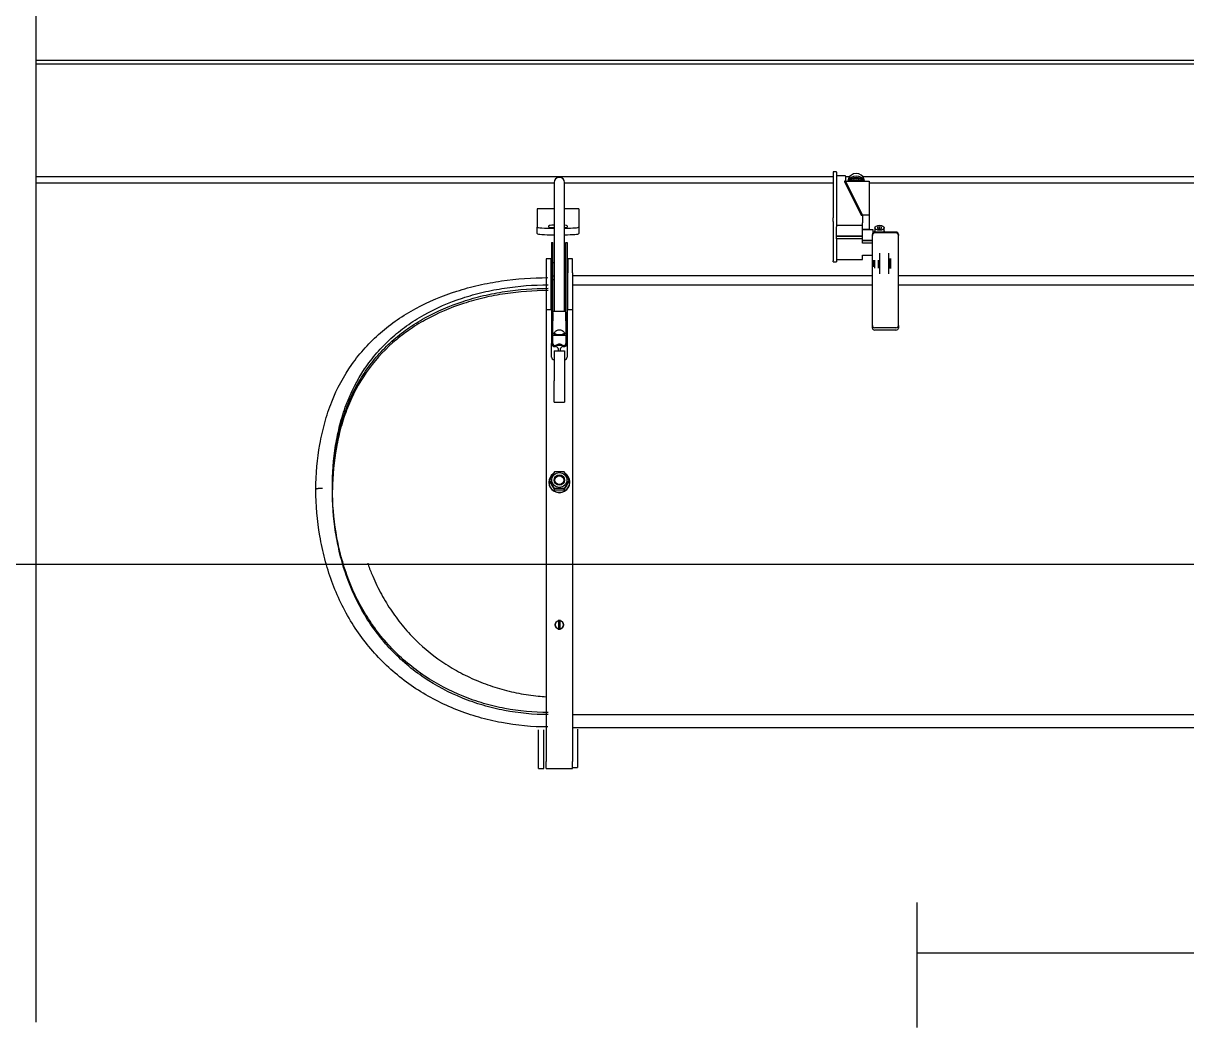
# Model space of a CAD drawing. Extents: x -681219 to -550379, y -242630 to -158199.
# Drawn here: x -623941 to -622785, y -173424 to -172429 of the extents above; entities that cross this region are included whole.
import ezdxf
from ezdxf.lldxf.tags import DXFTag

# ---------------------------------------------------------------- set-up
doc = ezdxf.new("R2010")
doc.units = 0
doc.header["$LTSCALE"] = 1000
doc.layers.get('0').update_dxf_attribs({"linetype": 'CONTINUOUS'})
for name, color, linetype in [('$TD_AUDIT_GENERATED_(27B4)', 7, 'CONTINUOUS'), ('$TD_AUDIT_GENERATED_(27CE)', 7, 'CONTINUOUS'), ('$TD_AUDIT_GENERATED_(3AA)', 7, 'CONTINUOUS'), ('$TD_AUDIT_GENERATED_(3CE)', 7, 'CONTINUOUS'), ('$TD_AUDIT_GENERATED_(439)', 7, 'CONTINUOUS'), ('$TD_AUDIT_GENERATED_(960)', 7, 'CONTINUOUS'), ('8_GB93', 7, 'CONTINUOUS'), ('8_GB97.1', 7, 'CONTINUOUS'), ('EA-451', 7, 'CONTINUOUS'), ('M8_GB6170', 7, 'CONTINUOUS'), ('M8×30_GB73', 7, 'CONTINUOUS'), ('M8×40\u3000GB902.1_A', 7, 'CONTINUOUS'), ('SPTZ00211507A', 7, 'CONTINUOUS'), ('SPTZ011001802', 7, 'CONTINUOUS'), ('SPTZ011001812', 7, 'CONTINUOUS'), ('SPTZ011001872', 7, 'CONTINUOUS'), ('SPTZ45_020101', 7, 'CONTINUOUS'), ('XCE-118', 7, 'CONTINUOUS')]:
    doc.layers.add(name, color=color, linetype=linetype)
tags = doc.linetypes.add('CENTER2', pattern=[28.575, 19.05, -3.175, 3.175, -3.175]).pattern_tags.tags
tags[10:11] = [DXFTag(74, 4), DXFTag(75, 0), DXFTag(340, '0'), DXFTag(46, 0.0), DXFTag(50, 0.0), DXFTag(44, 0.0), DXFTag(45, 0.0)]
tags[8:9] = [DXFTag(74, 4), DXFTag(75, 0), DXFTag(340, '0'), DXFTag(46, 0.0), DXFTag(50, 0.0), DXFTag(44, 0.0), DXFTag(45, 0.0)]
tags[6:7] = [DXFTag(74, 4), DXFTag(75, 0), DXFTag(340, '0'), DXFTag(46, 0.0), DXFTag(50, 0.0), DXFTag(44, 0.0), DXFTag(45, 0.0)]
tags[4:5] = [DXFTag(74, 4), DXFTag(75, 0), DXFTag(340, '0'), DXFTag(46, 0.0), DXFTag(50, 0.0), DXFTag(44, 0.0), DXFTag(45, 0.0)]

msp = doc.modelspace()

# ---------------------------------------------------------------- linework, layer by layer
at = {"layer": '$TD_AUDIT_GENERATED_(27B4)', "color": 7, "linetype": 'Continuous'}
for p, q in [((-623097.7305, -172680.2581), (-623395.8105, -172680.2581)), ((-622773.7305, -172680.2581), (-623071.8105, -172680.2581)), ((-623395.8105, -172689.3306), (-623097.7305, -172689.3306)), ((-623071.8105, -172689.3306), (-622773.7305, -172689.3306)), ((-623634.281, -172891.8458), (-623634.281, -172891.2102)), ((-623395.8105, -173116.2493), (-622773.7305, -173116.2493)), ((-623395.8105, -173129.1056), (-622773.7305, -173129.1056))]:
    msp.add_line(p, q, dxfattribs=at)
msp.add_ellipse((-623419.7931, -172891.6081), major_axis=(-214.4879, 0), ratio=0.302746426, start_param=0, end_param=0.01176394, dxfattribs=at)
for points, knots in [([(-623650.7176, -172892.6623), (-623650.5369, -172877.289), (-623649.2704, -172862.3221), (-623645.4336, -172840.4913), (-623643.8307, -172833.3179), (-623640.8851, -172822.7174), (-623639.8093, -172819.2008), (-623637.4932, -172812.2994), (-623636.2518, -172808.9081), (-623629.6236, -172792.2432), (-623622.9825, -172779.839), (-623610.8359, -172762.5619), (-623606.39, -172756.9954), (-623596.9351, -172746.5385), (-623591.9178, -172741.6267), (-623581.3097, -172732.3893), (-623575.719, -172728.0638), (-623563.9555, -172719.9688), (-623557.745, -172716.1806), (-623538.5555, -172705.807), (-623525.0203, -172700.1708), (-623503.6243, -172693.3819), (-623496.2716, -172691.3914), (-623481.3712, -172688.0035), (-623473.8563, -172686.6098), (-623451.1226, -172683.2711), (-623435.717, -172682.1561), (-623420.0522, -172682.1561)], [0, 0, 0, 0, 0.125, 0.125, 0.1875, 0.1875, 0.21875, 0.21875, 0.25, 0.25, 0.375, 0.375, 0.4375, 0.4375, 0.5, 0.5, 0.5625, 0.5625, 0.625, 0.625, 0.75, 0.75, 0.8125, 0.8125, 0.875, 0.875, 1, 1, 1, 1]), ([(-623634.281, -172891.2102), (-623634.281, -172876.7041), (-623633.2681, -172862.5454), (-623629.9431, -172841.842), (-623628.5326, -172835.0303), (-623625.0383, -172821.5911), (-623622.9491, -172814.9673), (-623615.758, -172795.8656), (-623609.7009, -172783.9826), (-623598.5479, -172767.3897), (-623594.4535, -172762.032), (-623585.696, -172751.9266), (-623581.0401, -172747.176), (-623571.1807, -172738.2352), (-623565.9772, -172734.0451), (-623555.0153, -172726.1974), (-623549.2232, -172722.5217), (-623531.2426, -172712.4162), (-623518.5452, -172706.9231), (-623498.4593, -172700.3028), (-623491.5613, -172698.3623), (-623477.5335, -172695.0488), (-623470.458, -172693.6858), (-623449.0525, -172690.421), (-623434.5454, -172689.3306), (-623419.793, -172689.3306)], [0, 0, 0, 0, 0.125, 0.125, 0.1875, 0.1875, 0.25, 0.25, 0.375, 0.375, 0.4375, 0.4375, 0.5, 0.5, 0.5625, 0.5625, 0.625, 0.625, 0.75, 0.75, 0.8125, 0.8125, 0.875, 0.875, 1, 1, 1, 1]), ([(-623634.2661, -172892.3719), (-623634.1965, -172885.2557), (-623633.881, -172878.1583), (-623632.6844, -172863.9995), (-623631.8049, -172856.9938), (-623628.3009, -172836.4824), (-623624.8084, -172823.3642), (-623617.5634, -172804.5351), (-623614.8101, -172798.3959), (-623608.5721, -172786.4287), (-623605.1343, -172780.6899), (-623597.6046, -172769.684), (-623593.49, -172764.3932), (-623584.7164, -172754.4249), (-623580.0589, -172749.7406), (-623570.2097, -172740.9279), (-623565.018, -172736.7996), (-623554.094, -172729.0704), (-623548.3344, -172725.4549), (-623530.4038, -172715.4829), (-623517.7697, -172710.0741), (-623497.8302, -172703.5628), (-623491.0177, -172701.6622), (-623477.0506, -172698.391), (-623470.0115, -172697.0474), (-623448.7481, -172693.8343), (-623434.3726, -172692.7687), (-623419.793, -172692.7687)], [0, 0, 0, 0, 0.0625, 0.0625, 0.125, 0.125, 0.25, 0.25, 0.3125, 0.3125, 0.375, 0.375, 0.4375, 0.4375, 0.5, 0.5, 0.5625, 0.5625, 0.625, 0.625, 0.75, 0.75, 0.8125, 0.8125, 0.875, 0.875, 1, 1, 1, 1]), ([(-623419.793, -172695.0607), (-623434.3454, -172695.0607), (-623448.6492, -172696.1227), (-623469.7464, -172699.2952), (-623476.7185, -172700.619), (-623490.539, -172703.8339), (-623497.3851, -172705.7292), (-623517.2658, -172712.1798), (-623529.8121, -172717.5234), (-623547.5629, -172727.3088), (-623553.334, -172730.8935), (-623564.2954, -172738.5762), (-623569.4902, -172742.6699), (-623584.2413, -172755.7365), (-623592.9858, -172765.5091), (-623608.172, -172787.355), (-623614.3542, -172799.0467), (-623621.7505, -172817.7463), (-623623.9011, -172824.174), (-623627.5939, -172837.4279), (-623629.1126, -172844.174), (-623632.7574, -172864.6314), (-623633.9928, -172878.6158), (-623634.2362, -172892.9346)], [0, 0, 0, 0, 0.125, 0.125, 0.1875, 0.1875, 0.25, 0.25, 0.375, 0.375, 0.4375, 0.4375, 0.5, 0.5, 0.625, 0.625, 0.75, 0.75, 0.8125, 0.8125, 0.875, 0.875, 1, 1, 1, 1]), ([(-623644.2374, -172891.528), (-623644.4494, -172891.528), (-623644.6652, -172891.5299), (-623645.0909, -172891.5372), (-623645.3025, -172891.5427), (-623645.9332, -172891.5647), (-623646.3432, -172891.5865), (-623647.1257, -172891.6433), (-623647.5035, -172891.6785), (-623648.2139, -172891.7617), (-623648.5406, -172891.8087), (-623649.1385, -172891.9134), (-623649.4118, -172891.9718), (-623649.8806, -172892.0951), (-623650.0784, -172892.1603), (-623650.3197, -172892.2632), (-623650.3912, -172892.2986), (-623650.5124, -172892.3697), (-623650.5625, -172892.4056), (-623650.6821, -172892.5141), (-623650.7211, -172892.5876), (-623650.7176, -172892.6623)], [0, 0, 0, 0, 0.0625, 0.0625, 0.125, 0.125, 0.25, 0.25, 0.375, 0.375, 0.5, 0.5, 0.625, 0.625, 0.75, 0.75, 0.8125, 0.8125, 0.875, 0.875, 1, 1, 1, 1]), ([(-623420.0522, -173128.4985), (-623435.7163, -173128.4985), (-623451.1125, -173127.0684), (-623473.8205, -173122.8314), (-623481.3249, -173121.067), (-623496.2007, -173116.8025), (-623503.5703, -173114.2967), (-623524.9728, -173105.8169), (-623538.481, -173098.8472), (-623557.5966, -173086.2897), (-623563.8121, -173081.7187), (-623575.6219, -173071.9992), (-623581.2196, -173066.8566), (-623597.1169, -173050.5797), (-623606.5399, -173038.584), (-623622.9174, -173012.247), (-623629.5787, -172998.3849), (-623637.5296, -172976.6316), (-623639.8376, -172969.2195), (-623643.79, -172954.0778), (-623645.4095, -172946.4377), (-623649.2696, -172923.5007), (-623650.5368, -172908.1132), (-623650.7176, -172892.6623)], [0, 0, 0, 0, 0.125, 0.125, 0.1875, 0.1875, 0.25, 0.25, 0.375, 0.375, 0.4375, 0.4375, 0.5, 0.5, 0.625, 0.625, 0.75, 0.75, 0.8125, 0.8125, 0.875, 0.875, 1, 1, 1, 1]), ([(-623419.793, -173116.2493), (-623434.5438, -173116.2493), (-623449.0393, -173114.8696), (-623470.414, -173110.7816), (-623477.477, -173109.0792), (-623491.4756, -173104.9639), (-623498.3971, -173102.5495), (-623518.4904, -173094.382), (-623531.1603, -173087.6717), (-623549.0653, -173075.5836), (-623554.8798, -173071.1847), (-623565.8827, -173061.8657), (-623571.092, -173056.9372), (-623580.9415, -173046.5428), (-623585.5817, -173041.0768), (-623594.2938, -173029.5937), (-623598.385, -173023.5435), (-623609.6483, -173004.7617), (-623615.7241, -172991.5948), (-623622.9173, -172970.953), (-623624.9978, -172963.9031), (-623628.5127, -172949.595), (-623629.9297, -172942.4174), (-623633.2678, -172920.8281), (-623634.281, -172906.3603), (-623634.281, -172891.8458)], [0, 0, 0, 0, 0.125, 0.125, 0.1875, 0.1875, 0.25, 0.25, 0.375, 0.375, 0.4375, 0.4375, 0.5, 0.5, 0.5625, 0.5625, 0.625, 0.625, 0.75, 0.75, 0.8125, 0.8125, 0.875, 0.875, 1, 1, 1, 1]), ([(-623419.793, -173114.1945), (-623434.433, -173114.1945), (-623448.8214, -173112.835), (-623470.0411, -173108.8072), (-623477.0533, -173107.1301), (-623490.9525, -173103.0762), (-623497.8321, -173100.6961), (-623517.8068, -173092.6441), (-623530.4078, -173086.0283), (-623548.2269, -173074.1148), (-623554.0179, -173069.7791), (-623564.9978, -173060.5798), (-623570.199, -173055.7146), (-623580.0401, -173045.4545), (-623584.6799, -173040.0596), (-623593.3997, -173028.7277), (-623597.4933, -173022.7681), (-623608.8273, -173004.1869), (-623614.9627, -172991.1615), (-623622.2699, -172970.7475), (-623624.3879, -172963.7952), (-623628.0076, -172949.6055), (-623629.4789, -172942.4885), (-623632.9878, -172921.0857), (-623634.1254, -172906.7486), (-623634.2661, -172892.3719)], [0, 0, 0, 0, 0.125, 0.125, 0.1875, 0.1875, 0.25, 0.25, 0.375, 0.375, 0.4375, 0.4375, 0.5, 0.5, 0.5625, 0.5625, 0.625, 0.625, 0.75, 0.75, 0.8125, 0.8125, 0.875, 0.875, 1, 1, 1, 1])]:
    msp.add_open_spline(points, degree=3, knots=knots, dxfattribs=at)
at = {"layer": '$TD_AUDIT_GENERATED_(27CE)', "color": 7, "linetype": 'Continuous'}
for p, q in [((-623416.5465, -172684.3147), (-623417.1945, -172684.3147)), ((-623413.9545, -172684.3147), (-623415.2505, -172684.3147)), ((-623402.2905, -172684.3147), (-623403.5865, -172684.3147)), ((-623400.3465, -172684.3147), (-623400.9945, -172684.3147)), ((-623421.7305, -172714.0382), (-623421.7305, -173162.8657)), ((-623395.8105, -172714.0382), (-623395.8105, -173162.8657)), ((-623421.7305, -173169.6985), (-623421.7305, -173162.8657)), ((-623421.7305, -173169.6985), (-623395.8105, -173169.6985)), ((-623395.8105, -173169.6985), (-623395.8105, -173162.8657))]:
    msp.add_line(p, q, dxfattribs=at)
msp.add_circle((-623408.7705, -173027.1639), 4.2785, dxfattribs=at)
for points, knots in [([(-623408.7705, -172748.3267), (-623409.9087, -172748.3267), (-623411.0218, -172748.7327), (-623411.8931, -172749.4919), (-623411.9667, -172749.5614), (-623412.0371, -172749.6333)], [0, 0, 0, 0, 0.125, 0.125, 0.1370573293, 0.1370573293, 0.1370573293, 0.1370573293]), ([(-623405.4757, -172749.662), (-623405.554, -172749.5806), (-623405.6362, -172749.5021), (-623406.5171, -172748.7336), (-623407.6322, -172748.3267), (-623408.7705, -172748.3267)], [0.8614531723, 0.8614531723, 0.8614531723, 0.8614531723, 0.875, 0.875, 1, 1, 1, 1])]:
    msp.add_open_spline(points, degree=3, knots=knots, dxfattribs=at)
at = {"layer": '$TD_AUDIT_GENERATED_(3AA)', "color": 7, "linetype": 'Continuous'}
for p, q in [((-623429.5065, -173145.3111), (-623429.5065, -173131.2499)), ((-623424.3225, -173145.3111), (-623424.3225, -173131.2499)), ((-623390.6265, -173130.7741), (-623390.6265, -173144.2327)), ((-623429.5065, -173169.6985), (-623429.5065, -173145.3111)), ((-623424.3225, -173169.6985), (-623424.3225, -173145.3111)), ((-623390.6265, -173144.2327), (-623390.6265, -173168.7565)), ((-623429.5065, -173169.6985), (-623424.3225, -173169.6985)), ((-623395.8105, -173168.7565), (-623390.6265, -173168.7565))]:
    msp.add_line(p, q, dxfattribs=at)
at = {"layer": '$TD_AUDIT_GENERATED_(3CE)', "color": 7, "linetype": 'Continuous'}
for p, q in [((-623136.6105, -172576.9569), (-623136.6105, -172577.3809)), ((-623133.3705, -172576.9569), (-623136.6105, -172576.9569)), ((-623136.6105, -172577.3809), (-623136.6105, -172622.8413)), ((-623133.3705, -172577.3809), (-623133.3705, -172576.9569)), ((-623133.3705, -172577.3809), (-623133.3705, -172622.8413)), ((-623136.6105, -172626.43), (-623136.6105, -172622.8413)), ((-623136.6105, -172626.43), (-623136.6105, -172665.4541)), ((-623133.3705, -172622.8413), (-623133.3705, -172626.43)), ((-623133.3705, -172626.43), (-623133.3705, -172631.85)), ((-623133.3705, -172664.1663), (-623133.3705, -172665.4541)), ((-623136.6105, -172666.6254), (-623136.6105, -172665.4541)), ((-623136.6105, -172666.6254), (-623133.3705, -172666.6254)), ((-623133.3705, -172665.4541), (-623133.3705, -172666.6254))]:
    msp.add_line(p, q, dxfattribs=at)
at = {"layer": '$TD_AUDIT_GENERATED_(439)', "color": 7, "linetype": 'Continuous'}
for p, q in [((-623430.8025, -172613.9004), (-623430.8025, -172628.2903)), ((-623413.9545, -172613.9004), (-623430.8025, -172613.9004)), ((-623389.3305, -172613.9004), (-623403.5865, -172613.9004)), ((-623389.3305, -172613.9004), (-623389.3305, -172628.2903)), ((-623430.8025, -172628.2903), (-623430.8025, -172629.6548)), ((-623430.8025, -172629.6548), (-623430.8025, -172632.0146)), ((-623389.3305, -172628.2903), (-623389.3305, -172629.6548)), ((-623389.3305, -172629.6548), (-623389.3305, -172632.0146)), ((-623430.8025, -172638.4843), (-623430.8025, -172632.0146)), ((-623419.1385, -172632.0146), (-623419.1385, -172630.5515)), ((-623400.9945, -172630.5515), (-623400.9945, -172632.0146)), ((-623389.3305, -172632.0146), (-623389.3305, -172638.4843))]:
    msp.add_line(p, q, dxfattribs=at)
for centre, major_axis, start_param, end_param in [((-623410.0665, -172630.5515), (-9.072, 0), 5.155300024, 6.283185307), ((-623410.0665, -172630.5515), (-9.072, 0), 3.141592654, 3.916786027), ((-623410.0665, -172632.0146), (-20.736, 0), 0, 1.382179941), ((-623410.0665, -172638.4843), (20.736, 0), 3.141592654, 4.523772594), ((-623410.0665, -172632.0146), (9.072, 0), 3.141592654, 4.269477936), ((-623410.0665, -172638.4843), (20.736, 0), 5.014856842, 6.283185307), ((-623410.0665, -172632.0146), (-20.736, 0), 1.888620031, 3.141592654), ((-623410.0665, -172632.0146), (9.072, 0), 5.507991934, 6.283185307)]:
    msp.add_ellipse(centre, major_axis=major_axis, ratio=0.056445113, start_param=start_param, end_param=end_param, dxfattribs=at)
at = {"layer": '$TD_AUDIT_GENERATED_(960)', "color": 7, "linetype": 'Continuous'}
for p, q in [((-623097.7305, -172640.2938), (-623097.7305, -172639.4368)), ((-623097.7305, -172698.7317), (-623097.7305, -172640.2938)), ((-623074.4025, -172636.9085), (-623095.1385, -172636.9085)), ((-623074.4025, -172637.7655), (-623095.1385, -172637.7655)), ((-623071.8105, -172639.4368), (-623071.8105, -172640.2938)), ((-623071.8105, -172698.7317), (-623071.8105, -172640.2938)), ((-623097.7305, -172702.7993), (-623097.7305, -172698.7317)), ((-623071.8105, -172702.7993), (-623071.8105, -172698.7317)), ((-623097.7305, -172729.8508), (-623097.7305, -172702.7993)), ((-623071.8105, -172729.8508), (-623071.8105, -172702.7993)), ((-623097.7305, -172732.2051), (-623097.7305, -172729.8508)), ((-623074.4025, -172731.9136), (-623095.1385, -172731.9136)), ((-623074.4025, -172734.2679), (-623095.1385, -172734.2679)), ((-623071.8105, -172729.8508), (-623071.8105, -172732.2051))]:
    msp.add_line(p, q, dxfattribs=at)
for centre, major_axis, ratio, start_param, end_param in [((-623095.1385, -172639.4368), (-2.592, 0), 0.975404819, 4.71238898, 6.283185307), ((-623095.1385, -172640.2938), (2.592, 0), 0.975404819, 1.570796327, 3.141592654), ((-623074.4025, -172639.4368), (-2.592, 0), 0.975404819, 3.141592654, 4.71238898), ((-623074.4025, -172640.2938), (2.592, 0), 0.975404819, 0, 1.570796327), ((-623095.1385, -172729.8508), (-2.592, 0), 0.795830451, 0, 1.570796327), ((-623095.1385, -172732.2051), (2.592, 0), 0.795830451, 3.141592654, 4.71238898), ((-623074.4025, -172729.8508), (-2.592, 0), 0.795830451, 1.570796327, 3.141592654), ((-623074.4025, -172732.2051), (2.592, 0), 0.795830451, 4.71238898, 6.283185307)]:
    msp.add_ellipse(centre, major_axis=major_axis, ratio=ratio, start_param=start_param, end_param=end_param, dxfattribs=at)
at = {"linetype": 'CENTER2', "ltscale": 20}
msp.add_line((-627628.6761, -172966.6904), (-621930.9303, -172966.6904), dxfattribs=at)
at = {"layer": '8_GB93', "color": 7, "linetype": 'Continuous'}
msp.add_ellipse((-623408.7705, -172885.2042), major_axis=(7.9704, 0), ratio=0.984807753, start_param=4.617695587, end_param=4.805316335, dxfattribs=at)
at = {"layer": '8_GB97.1', "color": 7, "linetype": 'Continuous'}
for p, q in [((-623419.1385, -172885.2042), (-623419.1385, -172885.5642)), ((-623398.4025, -172885.5642), (-623398.4025, -172885.2042))]:
    msp.add_line(p, q, dxfattribs=at)
for centre, start_param, end_param in [((-623408.7705, -172885.2042), 0, 4.071872479), ((-623408.7705, -172885.2042), 5.360911025, 6.283185307), ((-623408.7705, -172885.5642), 0, 3.141592654)]:
    msp.add_ellipse(centre, major_axis=(-10.368, 0), ratio=0.984807753, start_param=start_param, end_param=end_param, dxfattribs=at)
at = {"layer": 'EA-451', "color": 7, "linetype": 'Continuous'}
for p, q in [((-623413.9545, -172587.7834), (-623413.9545, -172590.1613)), ((-623413.9545, -172590.1613), (-623413.9545, -172635.1719)), ((-623403.5865, -172590.1613), (-623403.5865, -172587.7834)), ((-623403.5865, -172635.1719), (-623403.5865, -172590.1613)), ((-623413.9545, -172635.1719), (-623413.9545, -172639.4577)), ((-623413.9545, -172639.4577), (-623413.9545, -172715.8767)), ((-623403.5865, -172639.4577), (-623403.5865, -172635.1719)), ((-623403.5865, -172715.8767), (-623403.5865, -172639.4577)), ((-623416.5465, -172647.4096), (-623416.5465, -172747.6817)), ((-623416.5465, -172647.4096), (-623415.2505, -172647.4096)), ((-623415.2505, -172716.7829), (-623415.2505, -172647.4096)), ((-623402.2905, -172716.7829), (-623402.2905, -172647.4096)), ((-623402.2905, -172647.4096), (-623400.9945, -172647.4096)), ((-623400.9945, -172647.4096), (-623400.9945, -172747.6817)), ((-623421.7305, -172663.5619), (-623421.7305, -172677.4759)), ((-623417.1945, -172663.5619), (-623421.7305, -172663.5619)), ((-623417.1945, -172663.5619), (-623417.1945, -172677.4759)), ((-623400.3465, -172663.5619), (-623400.3465, -172677.4759)), ((-623395.8105, -172663.5619), (-623400.3465, -172663.5619)), ((-623395.8105, -172677.4759), (-623395.8105, -172663.5619)), ((-623416.5465, -172667.4499), (-623417.1945, -172667.4499)), ((-623413.9545, -172667.4499), (-623415.2505, -172667.4499)), ((-623402.2905, -172667.4499), (-623403.5865, -172667.4499)), ((-623400.3465, -172667.4499), (-623400.9945, -172667.4499)), ((-623421.7305, -172677.4759), (-623421.7305, -172714.0382)), ((-623417.1945, -172677.4759), (-623417.1945, -172714.0382)), ((-623417.1945, -172680.4099), (-623416.5465, -172680.4099)), ((-623415.2505, -172680.4099), (-623413.9545, -172680.4099)), ((-623403.5865, -172680.4099), (-623402.2905, -172680.4099)), ((-623400.9945, -172680.4099), (-623400.3465, -172680.4099)), ((-623400.3465, -172714.0382), (-623400.3465, -172677.4759)), ((-623395.8105, -172677.4759), (-623395.8105, -172714.0382)), ((-623417.1945, -172714.0382), (-623421.7305, -172714.0382)), ((-623415.8985, -172724.9697), (-623415.8985, -172716.7829)), ((-623415.2505, -172716.7829), (-623415.8985, -172716.7829)), ((-623402.2905, -172715.8767), (-623415.2505, -172715.8767)), ((-623415.2505, -172724.9697), (-623415.2505, -172716.7829)), ((-623415.2505, -172716.7829), (-623415.2505, -172724.9697)), ((-623402.2905, -172716.7829), (-623402.2905, -172724.9697)), ((-623402.2905, -172724.9697), (-623402.2905, -172716.7829)), ((-623402.2905, -172716.7829), (-623401.6425, -172716.7829)), ((-623401.6425, -172716.7829), (-623401.6425, -172724.9697)), ((-623395.8105, -172714.0382), (-623400.3465, -172714.0382)), ((-623415.8985, -172724.9697), (-623415.2505, -172724.9697)), ((-623415.2505, -172747.6817), (-623415.2505, -172724.9697)), ((-623402.2905, -172724.9697), (-623402.2905, -172747.6817)), ((-623402.2905, -172724.9697), (-623401.6425, -172724.9697)), ((-623415.2505, -172739.2047), (-623402.2905, -172739.2047)), ((-623416.5465, -172761.0106), (-623416.5465, -172747.6817)), ((-623413.9545, -172754.9508), (-623403.5865, -172754.9508)), ((-623413.9545, -172754.9508), (-623413.9545, -172784.7346)), ((-623404.8825, -172749.6673), (-623412.6585, -172749.6673)), ((-623410.0665, -172752.6457), (-623410.0665, -172754.9508)), ((-623407.4745, -172754.9508), (-623407.4745, -172752.6457)), ((-623403.5865, -172754.9508), (-623403.5865, -172784.7346)), ((-623400.9945, -172747.6817), (-623400.9945, -172761.0106)), ((-623413.9545, -172806.0251), (-623413.9545, -172784.7346)), ((-623403.5865, -172784.7346), (-623403.5865, -172806.0251)), ((-623413.9545, -172806.0251), (-623403.5865, -172806.0251))]:
    msp.add_line(p, q, dxfattribs=at)
msp.add_arc((-623408.7705, -172587.7834), 5.184, 0, 180, dxfattribs=at)
for centre, major_axis, ratio, start_param, end_param in [((-623408.7705, -172736.1958), (5.184, 0), 0.496653078, 3.393623489, 6.02648999), ((-623412.6585, -172747.6817), (-3.888, 0), 0.766044443, 0, 1.570796327), ((-623412.6585, -172747.6817), (2.592, 0), 0.766044443, 3.141592654, 4.71238898), ((-623412.6585, -172752.6457), (-2.592, 0), 0.766044443, 3.141592654, 4.71238898), ((-623404.8825, -172752.6457), (-2.592, 0), 0.766044443, 4.71238898, 6.283185307), ((-623404.8825, -172747.6817), (-3.888, 0), 0.766044443, 1.570796327, 3.141592654), ((-623404.8825, -172747.6817), (2.592, 0), 0.766044443, 4.71238898, 6.283185307), ((-623412.6585, -172761.0106), (3.888, 0), 0.766044443, 3.141592654, 4.372552071), ((-623404.8825, -172761.0106), (3.888, 0), 0.766044443, 5.05222589, 6.283185307)]:
    msp.add_ellipse(centre, major_axis=major_axis, ratio=ratio, start_param=start_param, end_param=end_param, dxfattribs=at)
msp.add_open_spline([(-623408.7705, -172734.035), (-623410.1596, -172734.035), (-623411.4905, -172734.5904), (-623413.3772, -172736.068), (-623413.9522, -172736.9772), (-623413.9568, -172738.3432), (-623413.3821, -172738.7738), (-623411.4928, -172739.1698), (-623410.1632, -172739.1843), (-623407.3842, -172739.1844), (-623406.0522, -172739.1698), (-623404.1642, -172738.7759), (-623403.5888, -172738.3503), (-623403.5842, -172736.9873), (-623404.1593, -172736.0724), (-623406.0499, -172734.59), (-623407.3814, -172734.035), (-623408.7705, -172734.035)], degree=3, knots=[0, 0, 0, 0, 0.125, 0.125, 0.25, 0.25, 0.375, 0.375, 0.5, 0.5, 0.625, 0.625, 0.75, 0.75, 0.875, 0.875, 1, 1, 1, 1], dxfattribs=at)
at = {"layer": 'M8_GB6170', "color": 7, "linetype": 'Continuous'}
for p, q in [((-623418.498, -172884.5099), (-623418.498, -172883.4229)), ((-623399.043, -172884.5099), (-623399.043, -172883.4229)), ((-623413.6342, -172892.806), (-623413.6342, -172891.7189)), ((-623403.9067, -172892.806), (-623403.9067, -172891.7189))]:
    msp.add_line(p, q, dxfattribs=at)
for centre, radius, start, end in [((-623264.9096, -172967.8937), 175.2846, 148.0461653, 151.1899871), ((-623567.221, -172976.1893), 175.283, 28.8101342, 31.953972), ((-623264.9096, -172800.0391), 175.2846, 208.8100129, 211.9538347), ((-623408.7705, -172966.3034), 91.3062, 86.9464962, 93.0535038), ((-623553.8268, -172968.5946), 176.6698, 28.822341, 31.9415066), ((-623249.1252, -172976.8898), 176.6675, 148.0583493, 151.1775445), ((-623553.8268, -172799.3382), 176.6698, 328.0584934, 331.177659), ((-623408.7705, -172982.8954), 91.3062, 86.9464962, 93.0535038), ((-623408.7705, -172801.6294), 91.3062, 266.9464962, 273.0535038)]:
    msp.add_arc(centre, radius, start, end, dxfattribs=at)
for major_axis in [(-7.5168, 0), (-5.184, 0)]:
    msp.add_ellipse((-623408.7705, -172883.2012), major_axis=major_axis, ratio=0.984807753, dxfattribs=at)
at = {"layer": 'M8×30_GB73', "color": 7, "linetype": 'Continuous'}
for p, q in [((-623409.5481, -172748.5206), (-623409.5481, -172749.6673)), ((-623407.9929, -172749.6673), (-623407.9929, -172748.5206)), ((-623409.5481, -173021.9373), (-623409.5481, -173023.1383)), ((-623409.5481, -173023.1383), (-623409.5481, -173031.1853)), ((-623407.9929, -173023.1383), (-623407.9929, -173021.9373)), ((-623407.9929, -173031.1853), (-623407.9929, -173023.1383)), ((-623409.5481, -173031.1853), (-623409.5481, -173032.0618)), ((-623407.9929, -173032.0618), (-623407.9929, -173031.1853))]:
    msp.add_line(p, q, dxfattribs=at)
for centre, major_axis, ratio, start_param, end_param in [((-623408.7705, -172752.0835), (4.1472, 0), 0.874619707, 1.759412713, 2.412611075), ((-623408.7705, -172752.0835), (-4.1472, 0), 0.874619707, 3.870574232, 4.523772594), ((-623408.7705, -173027.1618), (4.1472, 0), 0.987688341, 1.759412713, 4.523772594), ((-623408.7705, -173027.1618), (-4.1472, 0), 0.987688341, 1.759412713, 4.523772594)]:
    msp.add_ellipse(centre, major_axis=major_axis, ratio=ratio, start_param=start_param, end_param=end_param, dxfattribs=at)
at = {"layer": 'M8×40\u3000GB902.1_A', "color": 7, "linetype": 'Continuous'}
msp.add_ellipse((-623408.7705, -172883.4488), major_axis=(5.184, 0), ratio=0.984807753, start_param=0.024248472, end_param=3.117344181, dxfattribs=at)
msp.add_ellipse((-623408.7705, -172883.3138), major_axis=(4.4063, 0), ratio=0.984807753, dxfattribs=at)
at = {"layer": 'SPTZ00211507A', "color": 7, "linetype": 'Continuous'}
for p, q in [((-623053.6665, -173302.8329), (-623053.6665, -173414.3013)), ((-623053.6665, -173414.3013), (-623053.6665, -173426.8987))]:
    msp.add_line(p, q, dxfattribs=at)
at = {"layer": 'SPTZ011001802', "color": 7, "linetype": 'Continuous'}
msp.add_line((-623053.6665, -173352.8984), (-622510.6425, -173352.8984), dxfattribs=at)
msp.add_open_spline([(-623599.2123, -172965.8894), (-623597.9581, -172969.4942), (-623596.605, -172973.0644), (-623592.6442, -172982.7035), (-623589.8433, -172988.6892), (-623583.6853, -173000.3415), (-623580.3282, -173006.0081), (-623573.0817, -173016.9578), (-623569.1922, -173022.2408), (-623560.9047, -173032.3632), (-623556.5066, -173037.2026), (-623542.5855, -173050.9726), (-623532.3638, -173059.1257), (-623515.9654, -173069.7168), (-623510.3215, -173072.9744), (-623498.7361, -173078.9304), (-623492.7945, -173081.6288), (-623480.6709, -173086.4533), (-623474.489, -173088.5793), (-623461.9425, -173092.2454), (-623455.5779, -173093.7854), (-623442.7235, -173096.2642), (-623436.2337, -173097.2029), (-623427.0721, -173098.0866), (-623424.4286, -173098.2905), (-623421.7814, -173098.4431)], degree=3, knots=[0.6069551387, 0.6069551387, 0.6069551387, 0.6069551387, 0.625, 0.625, 0.65625, 0.65625, 0.6875, 0.6875, 0.71875, 0.71875, 0.75, 0.75, 0.8125, 0.8125, 0.84375, 0.84375, 0.875, 0.875, 0.90625, 0.90625, 0.9375, 0.9375, 0.96875, 0.96875, 0.981386655, 0.981386655, 0.981386655, 0.981386655], dxfattribs=at)
at = {"layer": 'SPTZ011001812', "color": 7, "linetype": 'Continuous'}
msp.add_line((-622729.6665, -172466.4344), (-623928.4665, -172466.4344), dxfattribs=at)
at = {"layer": 'SPTZ011001872', "color": 7, "linetype": 'Continuous'}
for p, q in [((-623928.4665, -172469.738), (-622700.2158, -172469.738)), ((-623928.4665, -172581.5842), (-623136.6105, -172581.5842)), ((-623124.2985, -172581.5842), (-623120.1641, -172581.5842)), ((-623107.4377, -172581.5842), (-622243.6665, -172581.5842)), ((-623928.4665, -172587.9391), (-623413.9545, -172587.9391)), ((-623403.5865, -172587.9391), (-623136.6105, -172587.9391)), ((-623100.9705, -172587.9391), (-622765.9545, -172587.9391))]:
    msp.add_line(p, q, dxfattribs=at)
at = {"layer": 'SPTZ45_020101', "color": 7, "linetype": 'Continuous'}
for p, q in [((-623928.4665, -172511.6804), (-623928.4665, -172409.1348)), ((-623928.4665, -173421.7004), (-623928.4665, -172511.6804))]:
    msp.add_line(p, q, dxfattribs=at)
at = {"layer": 'XCE-118', "color": 7, "linetype": 'Continuous'}
for p, q in [((-623124.2985, -172581.0876), (-623133.3705, -172581.0876)), ((-623124.2985, -172581.5116), (-623124.2985, -172581.0876)), ((-623124.2985, -172581.5116), (-623124.2985, -172586.2705)), ((-623121.379, -172583.8647), (-623122.0992, -172586.4838)), ((-623105.5026, -172586.4838), (-623106.2227, -172583.8647)), ((-623125.3667, -172586.2705), (-623125.3667, -172586.9519)), ((-623124.2985, -172586.2705), (-623125.3667, -172586.2705)), ((-623124.2985, -172586.3789), (-623125.3667, -172586.3789)), ((-623125.3667, -172586.9519), (-623108.7326, -172619.9926)), ((-623124.2985, -172586.2705), (-623124.2985, -172586.3789)), ((-623124.2985, -172586.5922), (-623124.2985, -172586.3789)), ((-623124.2985, -172586.5922), (-623123.9033, -172586.5922)), ((-623123.9033, -172586.4838), (-623100.9705, -172586.4838)), ((-623123.9033, -172587.1881), (-623123.9033, -172586.4838)), ((-623107.4505, -172619.8688), (-623123.9033, -172587.1881)), ((-623123.9033, -172587.2965), (-623123.9033, -172587.1881)), ((-623107.4505, -172619.9772), (-623123.9033, -172587.2965)), ((-623100.9705, -172586.4838), (-623100.9705, -172619.8688)), ((-623108.7326, -172619.9926), (-623107.4505, -172619.9926)), ((-623107.4505, -172619.8688), (-623100.9705, -172619.8688)), ((-623107.4505, -172619.9772), (-623107.4505, -172619.8688)), ((-623107.4505, -172619.9926), (-623107.4505, -172619.9772)), ((-623107.4505, -172619.9926), (-623107.4505, -172624.1307)), ((-623107.4505, -172624.1307), (-623107.4505, -172627.7193)), ((-623107.4505, -172630.4294), (-623107.4505, -172627.7193)), ((-623100.9705, -172619.8688), (-623100.9705, -172625.8308)), ((-623100.9705, -172625.8308), (-623100.9705, -172631.2138)), ((-623107.4505, -172630.4294), (-623133.3705, -172630.4294)), ((-623133.3705, -172641.0841), (-623133.3705, -172631.85)), ((-623107.4505, -172641.0841), (-623133.3705, -172641.0841)), ((-623133.3705, -172641.0841), (-623133.3705, -172641.4393)), ((-623107.4505, -172641.4393), (-623133.3705, -172641.4393)), ((-623133.3705, -172643.5703), (-623133.3705, -172641.4393)), ((-623107.5801, -172641.1925), (-623133.2409, -172641.1925)), ((-623133.2409, -172641.4393), (-623133.2409, -172641.1925)), ((-623107.5801, -172641.4393), (-623107.5801, -172641.1925)), ((-623107.4505, -172641.0841), (-623107.4505, -172630.4294)), ((-623100.9705, -172634.4102), (-623107.4505, -172634.4102)), ((-623100.9705, -172634.5186), (-623107.4505, -172634.5186)), ((-623097.0825, -172634.7654), (-623107.4505, -172634.7654)), ((-623107.4505, -172641.4393), (-623107.4505, -172641.0841)), ((-623107.4505, -172643.5703), (-623107.4505, -172641.4393)), ((-623100.9705, -172631.2138), (-623100.9705, -172634.4102)), ((-623100.9705, -172634.5186), (-623100.9705, -172634.4102)), ((-623100.9705, -172634.5186), (-623100.9705, -172634.7654)), ((-623097.0825, -172637.7645), (-623097.0825, -172634.7654)), ((-623095.7865, -172636.9888), (-623095.7865, -172636.7095)), ((-623095.7865, -172636.7095), (-623093.8425, -172636.7095)), ((-623095.1385, -172632.6815), (-623095.1385, -172636.7095)), ((-623093.8425, -172636.9085), (-623093.8425, -172636.7095)), ((-623090.6025, -172631.5568), (-623092.5465, -172632.1251)), ((-623092.5465, -172632.1251), (-623092.5465, -172633.2379)), ((-623092.5465, -172633.2379), (-623090.6025, -172633.8062)), ((-623090.6025, -172633.7249), (-623090.7416, -172633.7655)), ((-623090.6025, -172633.7249), (-623090.6025, -172631.5568)), ((-623088.6585, -172632.1251), (-623090.6025, -172631.5568)), ((-623090.6025, -172633.8062), (-623088.6585, -172633.2379)), ((-623090.4633, -172633.7655), (-623090.6025, -172633.7249)), ((-623088.6585, -172633.2379), (-623088.6585, -172632.1251)), ((-623087.3625, -172636.7095), (-623087.3625, -172636.9085)), ((-623087.3625, -172636.7095), (-623085.4185, -172636.7095)), ((-623086.0665, -172636.7095), (-623086.0665, -172632.6815)), ((-623085.4185, -172636.7095), (-623085.4185, -172636.9085)), ((-623107.4505, -172643.5703), (-623133.3705, -172643.5703)), ((-623133.3705, -172643.5703), (-623133.3705, -172664.1663)), ((-623107.4505, -172647.9063), (-623107.4505, -172643.5703)), ((-623097.7305, -172645.4202), (-623107.4505, -172645.4202)), ((-623097.7305, -172645.5286), (-623107.4505, -172645.5286)), ((-623097.7305, -172645.7753), (-623107.4505, -172645.7753)), ((-623097.7305, -172647.9063), (-623107.4505, -172647.9063)), ((-623133.3705, -172664.1663), (-623107.4505, -172664.1663)), ((-623107.4505, -172664.1663), (-623107.4505, -172659.8303)), ((-623107.4505, -172659.8303), (-623097.7305, -172659.8303)), ((-623096.5641, -172664.8347), (-623096.5641, -172671.3147)), ((-623095.7865, -172664.822), (-623095.7865, -172672.6107)), ((-623091.8985, -172664.822), (-623091.8985, -172672.6107)), ((-623090.7321, -172657.7067), (-623090.7321, -172678.4427)), ((-623081.6601, -172657.7067), (-623081.6601, -172678.4427)), ((-623081.0121, -172663.1343), (-623081.0121, -172673.015)), ((-623079.7161, -172663.1343), (-623079.7161, -172673.015))]:
    msp.add_line(p, q, dxfattribs=at)
for centre, major_axis, ratio, start_param, end_param in [((-623113.8009, -172588.5189), (8.6325, 0), 0.836422146, 0.285729987, 2.855862667), ((-623113.8009, -172590.2947), (9.1084, 0), 0.836422146, 0.52385766, 2.617734994), ((-623113.8009, -172585.3225), (7.776, 0), 0.836422146, 0.226052958, 2.915539696), ((-623113.8009, -172591.7154), (9.4891, 0), 0.836422146, 0.719685825, 2.421906829), ((-623113.8009, -172593.4912), (9.9649, 0), 0.836422146, 1.004579994, 2.137012659), ((-623113.8009, -172594.9118), (10.3456, 0), 0.836422146, 1.342112069, 1.799480584), ((-623090.6025, -172637.0175), (5.184, 0), 0.548085754, 2.636232143, 3.03295969), ((-623090.6025, -172637.0175), (5.184, 0), 0.548085754, 0.108632964, 0.50536051)]:
    msp.add_ellipse(centre, major_axis=major_axis, ratio=ratio, start_param=start_param, end_param=end_param, dxfattribs=at)
msp.add_ellipse((-623090.6025, -172632.6815), major_axis=(4.536, 0), ratio=0.548085754, dxfattribs=at)

doc.saveas('drawing.dxf')
